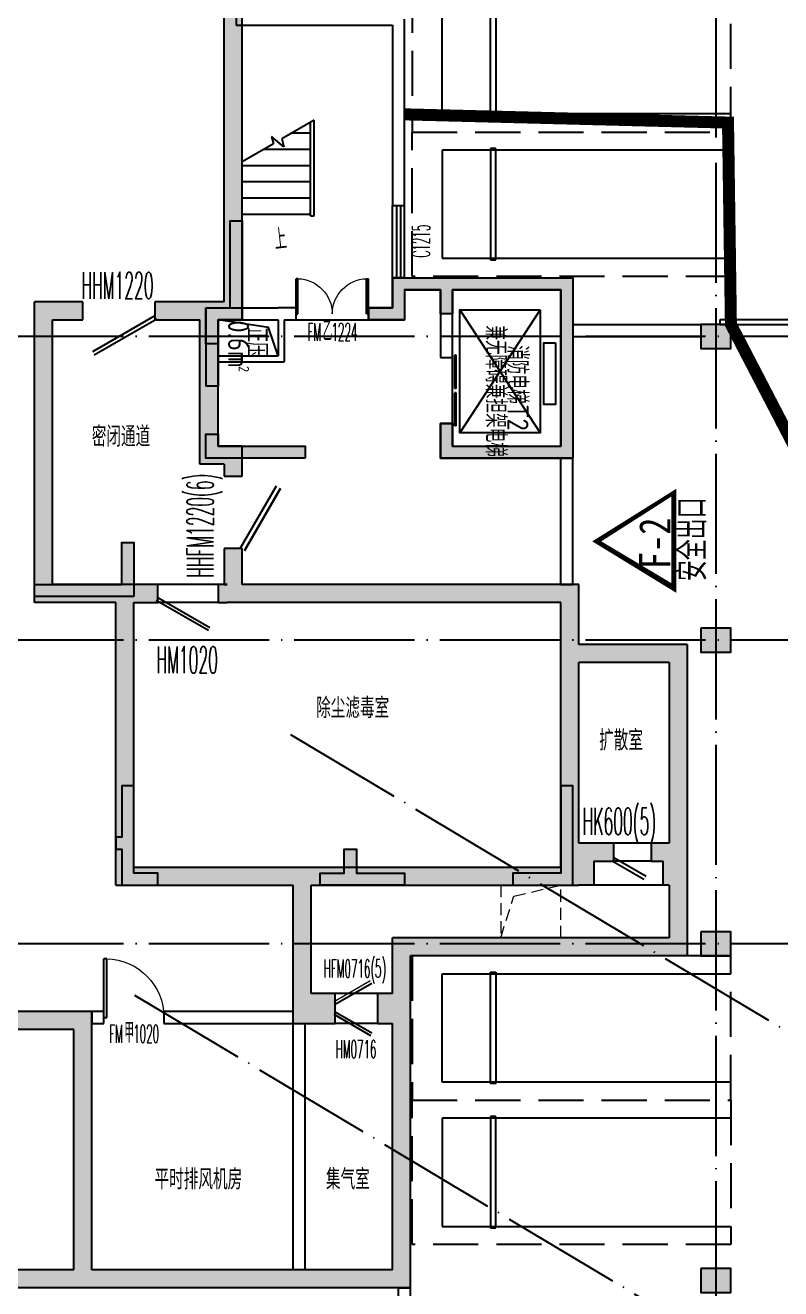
# Model space of a CAD drawing. Header units: millimetres. Extents: x 1337745 to 1642153, y -192803 to 266425.
# Drawn here: x 1383414 to 1395976, y 144361 to 165374 of the extents above; entities that cross this region are included whole.
import ezdxf

# ---------------------------------------------------------------- set-up
doc = ezdxf.new("R2010")
doc.units = ezdxf.units.MM
doc.header["$LTSCALE"] = 1000
doc.header["$MEASUREMENT"] = 0
for name, pattern in [('( Hidden )', [0.375, 0.25, -0.125]), ('__附着_A09-停车位、行车流线模块_TEN24RUY_设计区$0$DASH', [0.35, 0.25, -0.1]), ('DASH', [0.35, 0.25, -0.1]), ('DOTE', [2.4200000000000004, 2, -0.2, 0.02, -0.2])]:
    doc.linetypes.add(name, pattern=pattern)
for name, color, linetype in [('__附着_A09-停车位、行车流线模块_TEN24RUY_设计区$0$STD-PARK', 103, '__附着_A09-停车位、行车流线模块_TEN24RUY_设计区$0$DASH'), ('A-EVTR', 4, 'Continuous'), ('A-洞口', 105, 'Continuous'), ('COLUMN', 2, 'Continuous'), ('DIM_SYMB', 7, 'Continuous'), ('DOOR_FIRE', 4, 'Continuous'), ('DOOR_FIRE_TEXT', 7, 'Continuous'), ('DOTE', 16, 'DOTE'), ('PUB_HATCH', 8, 'Continuous'), ('PUB_TEXT', 7, 'Continuous'), ('STAIR', 61, 'Continuous'), ('WALL', 2, 'Continuous'), ('WINDOW', 4, 'Continuous'), ('WINDOW_TEXT', 7, 'Continuous'), ('剪力墙', 6, 'Continuous'), ('砖墙', 30, 'Continuous'), ('防火分区文字', 1, 'Continuous')]:
    doc.layers.add(name, color=color, linetype=linetype)
doc.layers.add('投影线-细虚线', color=15, linetype='Continuous', lineweight=0)
doc.styles.add('-黑体', font='SIMHEI.TTF', dxfattribs={"width": 0.8})
doc.styles.add('_TCH_DIM', font='SIMPLEX.shx', dxfattribs={"width": 0.85, "bigfont": 'GBCBIG.shx'})
doc.styles.add('_TCH_WINDOW', font='SIMPLEX.shx', dxfattribs={"width": 0.6, "height": 3.5, "bigfont": 'GBCBIG.shx'})
doc.styles.get("Standard").update_dxf_attribs({"font": 'GBENOR', "bigfont": 'GBCBIG'})
doc.styles.add('房间名称', font='SIMPLEX', dxfattribs={"bigfont": 'GBCBIG'})

# ---------------------------------------------------------------- blocks, each defined once
blk = doc.blocks.new('jgjlq030328')
at = {"layer": 'PUB_HATCH'}
for points in [[(-254334.9918202752, 24911.90654077983), (-254334.9918202752, 25311.90654077983), (-254834.9918202752, 25311.90654077983), (-254834.9918202752, 28311.90654077983), (-251834.9918202752, 28311.90654077983), (-251834.9918202752, 26111.90654077983), (-252409.9918202752, 26111.90654077983), (-252409.9918202752, 26311.90654077983), (-252034.9918202752, 26311.90654077983), (-252034.9918202752, 28111.90654077983), (-254634.9918202752, 28111.90654077983), (-254634.9918202752, 26311.90654077983), (-254234.9918202752, 26311.90654077983), (-254234.9918202752, 26111.90654077983), (-254634.9918202752, 26111.90654077983), (-254634.9918202752, 25511.90654077983), (-254134.9918202752, 25511.90654077983), (-254134.9918202752, 25311.90654077983), (-254134.9918202752, 24911.90654077983)], [(-244734.9918202752, 27311.90654077983), (-244734.9918202752, 28311.90654077983), (-246384.9918202752, 28311.90654077983), (-246384.9918202752, 28111.90654077983), (-244934.9918202752, 28111.90654077983), (-244934.9918202752, 27311.90654077983)], [(-244734.9918202752, 25511.90654077983), (-244734.9918202752, 24111.90654077983), (-244934.9918202752, 24111.90654077983), (-244934.9918202752, 24511.90654077983), (-245334.9918202752, 24511.90654077983), (-245334.9918202752, 24711.90654077983), (-244934.9918202752, 24711.90654077983), (-244934.9918202752, 25511.90654077983)], [(-251834.9918202752, 23861.90654077983), (-251834.9918202752, 22211.90654077983), (-252234.9918202752, 22211.90654077983), (-252234.9918202752, 22411.90654077983), (-252034.9918202752, 22411.90654077983), (-252034.9918202752, 23861.90654077983)], [(-254334.9918202752, 22211.90654077983), (-254334.9918202752, 22611.90654077983), (-255784.9918202752, 22611.90654077983), (-255784.9918202752, 22811.90654077983), (-254134.9918202752, 22811.90654077983), (-254134.9918202752, 22411.90654077983), (-253734.9918202752, 22411.90654077983), (-253734.9918202752, 22211.90654077983)], [(-244734.9918202752, 20811.90654077983), (-244734.9918202752, 21411.90654077983), (-244934.9918202752, 21411.90654077983), (-244934.9918202752, 21011.90654077983), (-246384.9918202752, 21011.90654077983), (-246384.9918202752, 20811.90654077983), (-245534.9918202752, 20811.90654077983), (-245534.9918202752, 20711.90654077983), (-245334.9918202752, 20711.90654077983), (-245334.9918202752, 20811.90654077983)], [(-249534.9918202752, 21011.90654077983), (-249534.9918202752, 20911.90654077983), (-249534.9918202752, 19361.90654077983), (-249734.9918202752, 19361.90654077983), (-249734.9918202752, 20811.90654077983), (-250434.9918202752, 20811.90654077983), (-250434.9918202752, 21011.90654077983), (-249734.9918202752, 21011.90654077983)]]:
    blk.add_hatch(color=256, dxfattribs=at).paths.add_polyline_path(points)
at = {"layer": '剪力墙'}
for points in [[(-254334.9918202752, 24911.90654077983), (-254334.9918202752, 25311.90654077983), (-254834.9918202752, 25311.90654077983), (-254834.9918202752, 28311.90654077983), (-251834.9918202752, 28311.90654077983), (-251834.9918202752, 26111.90654077983), (-252409.9918202752, 26111.90654077983), (-252409.9918202752, 26311.90654077983), (-252034.9918202752, 26311.90654077983), (-252034.9918202752, 28111.90654077983), (-254634.9918202752, 28111.90654077983), (-254634.9918202752, 26311.90654077983), (-254234.9918202752, 26311.90654077983), (-254234.9918202752, 26111.90654077983), (-254634.9918202752, 26111.90654077983), (-254634.9918202752, 25511.90654077983), (-254134.9918202752, 25511.90654077983), (-254134.9918202752, 25311.90654077983), (-254134.9918202752, 24911.90654077983)], [(-244734.9918202752, 27311.90654077983), (-244734.9918202752, 28311.90654077983), (-246384.9918202752, 28311.90654077983), (-246384.9918202752, 28111.90654077983), (-244934.9918202752, 28111.90654077983), (-244934.9918202752, 27311.90654077983)], [(-244734.9918202752, 25511.90654077983), (-244734.9918202752, 24111.90654077983), (-244934.9918202752, 24111.90654077983), (-244934.9918202752, 24511.90654077983), (-245334.9918202752, 24511.90654077983), (-245334.9918202752, 24711.90654077983), (-244934.9918202752, 24711.90654077983), (-244934.9918202752, 25511.90654077983)], [(-251834.9918202752, 23861.90654077983), (-251834.9918202752, 22211.90654077983), (-252234.9918202752, 22211.90654077983), (-252234.9918202752, 22411.90654077983), (-252034.9918202752, 22411.90654077983), (-252034.9918202752, 23861.90654077983)], [(-254334.9918202752, 22211.90654077983), (-254334.9918202752, 22611.90654077983), (-255784.9918202752, 22611.90654077983), (-255784.9918202752, 22811.90654077983), (-254134.9918202752, 22811.90654077983), (-254134.9918202752, 22411.90654077983), (-253734.9918202752, 22411.90654077983), (-253734.9918202752, 22211.90654077983)], [(-244734.9918202752, 20811.90654077983), (-244734.9918202752, 21411.90654077983), (-244934.9918202752, 21411.90654077983), (-244934.9918202752, 21011.90654077983), (-246384.9918202752, 21011.90654077983), (-246384.9918202752, 20811.90654077983), (-245534.9918202752, 20811.90654077983), (-245534.9918202752, 20711.90654077983), (-245334.9918202752, 20711.90654077983), (-245334.9918202752, 20811.90654077983)], [(-249534.9918202752, 21011.90654077983), (-249534.9918202752, 20911.90654077983), (-249534.9918202752, 19361.90654077983), (-249734.9918202752, 19361.90654077983), (-249734.9918202752, 20811.90654077983), (-250434.9918202752, 20811.90654077983), (-250434.9918202752, 21011.90654077983), (-249734.9918202752, 21011.90654077983)]]:
    blk.add_lwpolyline(points, close=True, dxfattribs=at)
blk.add_lwpolyline([(-249734.9918202752, 21011.90654077983), (-249734.9918202752, 21011.90654077983)], dxfattribs=at)
blk = doc.blocks.new('__附着_A09-停车位、行车流线模块_TEN24RUY_设计区$0$停车位1')
at = {"layer": '__附着_A09-停车位、行车流线模块_TEN24RUY_设计区$0$STD-PARK', "linetype": '__附着_A09-停车位、行车流线模块_TEN24RUY_设计区$0$DASH', "ltscale": 3}
for p, q in [((-168810.1100814055, -21850.00776348927), (-171210.110081398, -21850.00776348857)), ((-171210.110081398, -21850.00776348857), (-171210.1100812564, -27150.00776348833)), ((-168810.1100812564, -27150.00776348857), (-168810.1100814055, -21850.00776348927)), ((-171210.1100812564, -27150.00776348833), (-168810.1100812564, -27150.00776348857))]:
    blk.add_line(p, q, dxfattribs=at)
at = {"layer": 'Defpoints', "color": 9, "linetype": 'ByBlock', "ltscale": 1200}
for p, q in [((-170910.1100819667, -26650.00776345271), (-170910.1100814055, -21850.00776345504)), ((-169110.1100814055, -21850.007763637), (-169110.1100819666, -26650.00776375062)), ((-170935.4455763783, -25850.00776346016), (-170935.445576365, -25758.00776346109)), ((-170935.445576365, -25758.00776346109), (-169085.1100812956, -25758.00776353374)), ((-169085.1100812956, -25758.00776353374), (-169085.1100813014, -25850.00776353327)), ((-169085.1100813014, -25850.00776353327), (-170935.4455763783, -25850.00776346016)), ((-169110.1100819666, -26650.00776375062), (-170910.1100819667, -26650.00776345271))]:
    blk.add_line(p, q, dxfattribs=at)
blk = doc.blocks.new('$TCHSYS$WIN2D')
for p, q in [((-0.5, 0.5), (0.5, 0.5)), ((-0.5, 0.5), (-0.4999999999999999, -0.5)), ((0.5, 0.5), (0.4999999999999998, -0.5)), ((0.5, 0.1666666666666666), (-0.5, 0.1666666666666666)), ((0.5, -0.1666666666666667), (-0.5, -0.1666666666666667)), ((-0.4999999999999999, -0.5), (0.5, -0.5))]:
    blk.add_line(p, q)
blk = doc.blocks.new('$DORLIB2D$00000127')
at = {"color": 0}
for points in [[(-0.5333333333328483, 0.7948983154366971), (-0.5333333333328483, 0.690405644187237)], [(-0.03333333333284827, 0.7948983154366971), (-0.5333333333328483, 0.7948983154366971)], [(-0.03333333333284827, 0.7948983154366971), (-0.03333333333284827, 0.690405644187237)], [(0.5333333333328483, 0.7948983154366971), (0.03333333333284827, 0.7948983154366971)], [(0.03333333333284827, 0.7948983154366971), (0.03333333333284827, 0.690405644187237)], [(0.5333333333328483, 0.7948983154366971), (0.5333333333328483, 0.690405644187237)], [(-0.03333333333284827, 0.690405644187237), (-0.5333333333328483, 0.690405644187237)], [(0.5333333333328483, 0.690405644187237), (0.03333333333284827, 0.690405644187237)], [(0.5, 0.4999999999999858), (-0.5, 0.4999999999999858)]]:
    blk.add_lwpolyline(points, dxfattribs=at)
blk = doc.blocks.new('$DorLib2D$00000002')
for p, q in [((-0.5, -5.684341886080802e-17), (-0.5000000000000007, 0.4875)), ((-0.4750000000000007, 0.4875), (-0.5000000000000007, 0.4875)), ((-0.475, -2.842170943040401e-17), (-0.4750000000000007, 0.4875)), ((0.475, -2.842170943040401e-17), (0.4750000000000007, 0.4875)), ((0.4750000000000007, 0.4875), (0.5000000000000007, 0.4875)), ((0.5, -5.684341886080802e-17), (0.5000000000000007, 0.4875)), ((-0.5, -5.684341886080802e-17), (-0.475, -2.842170943040401e-17)), ((0.5, -5.684341886080802e-17), (0.475, -2.842170943040401e-17))]:
    blk.add_line(p, q)
at = {"lineweight": 13}
for centre, start, end in [((-0.4875, -4.263256414560601e-17), 0, 88.53071641864632), ((0.4875, -4.263256414560601e-17), 91.4692835813537, 180)]:
    blk.add_arc(centre, 0.4875, start, end, dxfattribs=at)
blk = doc.blocks.new('$DorLib2D$00000191')
at = {"color": 0}
blk.add_line((-0.5000000000157989, 0.1499999999964565), (0.3660254037903883, 0.6500000000090793), dxfattribs=at)
at = {"color": 0, "const_width": 0.05}
blk.add_lwpolyline([(-0.5500000000157925, 0.2366025403748857), (0.3160254037905226, 0.7366025403875369)], dxfattribs=at)
blk = doc.blocks.new('$DorLib2D$00000193')
at = {"color": 0}
blk.add_line((-0.4999999999943885, 0.09999999999833165), (0.3660254037900739, 0.5999999999983903), dxfattribs=at)
at = {"color": 0, "const_width": 0.03333333333333333}
blk.add_lwpolyline([(-0.53333333332764, 0.1577350269172744), (0.3326920704568348, 0.6577350269173916)], dxfattribs=at)
blk = doc.blocks.new('$DorLib2D$00000181')
at = {"color": 0}
for p, q in [((-0.5333333333375236, 0.1410683602528024), (0.3326920704467717, 0.6410683602526994)), ((-0.5000000000041709, 0.08333333333380466), (0.3660254037800215, 0.583333333333762))]:
    blk.add_line(p, q, dxfattribs=at)
blk = doc.blocks.new('$DorLib2D$00000182')
at = {"color": 0}
for p, q in [((-0.5266666666713373, 0.1128546881980927), (0.3393587371131073, 0.6128546881980945)), ((-0.5000000000047109, 0.06666666666294674), (0.3660254037797355, 0.5666666666629521))]:
    blk.add_line(p, q, dxfattribs=at)
blk = doc.blocks.new('$DorLib2D$00000001')
for p, q in [((0.45, 0.9750000000000001), (0.5000000000000002, 0.9750000000000001)), ((0.45, 0), (0.45, 0.9750000000000001)), ((0.5, 0), (0.5, 0.9750000000000001)), ((0.5, 0), (0.45, 0))]:
    blk.add_line(p, q)
at = {"lineweight": 13}
blk.add_arc((0.475, 0), 0.975, 91.4692835813538, 180, dxfattribs=at)
blk = doc.blocks.new('_FZH')
blk.add_lwpolyline([(-0.5, -0.5), (0.5, -0.5), (0.5, 0.5), (-0.5, 0.5)], close=True)
at = {"layer": 'PUB_HATCH'}
blk.add_solid([(-0.5, -0.5), (0.5, -0.5), (-0.5, 0.5), (0.5, 0.5)], dxfattribs=at)
blk = doc.blocks.new('$DorLib2D$00000126')
at = {"color": 0, "linetype": 'Continuous'}
for p, q in [((-0.5319999999956053, 0.5), (-0.5319999999956053, 0.900000000000091)), ((0.5320000000047003, 0.900000000000091), (0.5320000000047003, 0.5000000000002274))]:
    blk.add_line(p, q, dxfattribs=at)
at = {"color": 0, "linetype": 'DASH'}
for p, q in [((-0.5319999999956053, 0.900000000000091), (0.5320000000047003, 0.900000000000091)), ((-0.5319999999956053, 0.5), (0.5320000000047003, 0.5000000000002274))]:
    blk.add_line(p, q, dxfattribs=at)

msp = doc.modelspace()

# ---------------------------------------------------------------- hatches: boundary and pattern name
at = {"layer": 'PUB_HATCH'}
for points in [[(1386719.178155531, 160774.0955854439), (1387019.17815551, 160474.0955855412), (1387019.178155821, 170474.0955849971), (1386719.178155823, 170174.0955850133)], [(1383569.178154932, 155774.0955882687), (1383869.178154956, 156074.0955881641), (1383869.17815511, 160474.0955855623), (1383569.178155107, 160774.0955855894)], [(1383869.17815511, 160474.0955855623), (1384369.178155153, 160474.0955855217), (1384369.178155164, 160774.0955855806), (1383569.178155107, 160774.0955855894)], [(1386469.178127713, 160774.0955854513), (1385569.178155163, 160774.0955855233), (1385569.178155152, 160474.0955854791), (1386319.178127698, 160474.0955854753), (1386469.178127698, 160534.0955855025)], [(1387019.17815551, 160474.0955855412), (1386719.178155531, 160774.0955854439), (1386469.178127713, 160774.0955854513), (1386469.178127698, 160534.0955855025), (1386619.178127692, 160474.0955855555)], [(1386319.178127615, 158074.0955854491), (1386619.178127619, 158374.0955854365), (1386619.178127692, 160474.0955855555), (1386469.178127698, 160534.0955855025), (1386319.178127698, 160474.0955854753)], [(1386719.178127621, 158074.0955854349), (1387019.178127667, 158374.0955854224), (1386619.178127619, 158374.0955854365), (1386319.178127615, 158074.0955854491)], [(1386719.178127621, 158074.0955854349), (1386719.178127608, 157874.0955880725), (1387019.178127619, 157874.0955880643), (1387019.178127667, 158374.0955854224)], [(1387019.178127603, 156074.0955880684), (1387019.178127585, 156674.0955880644), (1386719.178127575, 156674.0955880728), (1386719.178127566, 156074.0955891213), (1386869.178127578, 156014.0955884925)], [(1385069.178154978, 155874.0955881852), (1385069.178154976, 156074.0955881468), (1383869.178154956, 156074.0955881641), (1383569.178154932, 155774.0955882687), (1384919.178154987, 155774.0955882207)], [(1385219.17815497, 155774.0955881882), (1385619.178154987, 155774.0955881538), (1385619.178154996, 156074.095588128), (1385069.178154976, 156074.0955881468), (1385069.178154978, 155874.0955881852)], [(1386769.178127566, 156074.0955880865), (1386619.178154895, 156074.0955880925), (1386619.178154884, 155774.0955880881), (1386769.178127555, 155774.0955880864)], [(1386869.178127578, 156014.0955884925), (1386719.178127566, 156074.0955891213), (1386769.178127566, 156074.0955880865), (1386769.178127555, 155774.0955880864), (1386869.178127554, 155774.095588083)], [(1392319.178155266, 155774.0955879015), (1392619.17815521, 156074.0955878696), (1387019.178127603, 156074.0955880684), (1386869.178127578, 156014.0955884925), (1386869.178127554, 155774.095588083)], [(1392519.178155217, 154924.5647360866), (1392619.178155211, 155074.5647304403), (1392619.17815521, 156074.0955878696), (1392319.178155266, 155774.0955879015), (1392319.178155222, 154924.5647474468)], [(1384919.178154823, 151074.0955874757), (1385219.178154817, 151374.0955874983), (1385219.17815497, 155774.0955881882), (1385069.178154978, 155874.0955881852), (1384919.178154987, 155774.0955882207)], [(1394419.178155033, 155074.5645256173), (1394119.178155105, 154774.5645596866), (1394119.178155198, 151774.0954288287), (1394219.17815519, 151490.7620954987), (1394419.178155168, 151624.0954289823)], [(1392519.178155178, 151490.7622417657), (1392619.178155219, 151774.0955726705), (1392619.178155218, 154774.5647303725), (1392519.178155217, 154924.5647360866), (1392319.178155222, 154924.5647474468), (1392319.178155223, 151624.0955802235)], [(1392319.178155118, 151374.0955879156), (1392619.178155094, 151074.0955879372), (1392519.178155178, 151490.7622417657), (1392319.178155223, 151624.0955802235)], [(1394219.17815519, 151490.7620954987), (1394119.178155204, 151074.0954286848), (1394119.17815523, 150198.5645596568), (1394419.178155209, 149898.5645596787), (1394419.178155168, 151624.0954289822)], [(1385219.178154817, 151374.0955874983), (1384919.178154823, 151074.0955874757), (1387869.178050613, 151074.0955876516), (1388019.178050587, 151174.0955876602), (1388019.178050584, 151374.0955876571)], [(1388019.178050587, 151174.0955876602), (1388169.178050565, 151074.0955876717), (1392619.178155094, 151074.0955879372), (1392319.178155118, 151374.0955879156), (1388019.178050584, 151374.0955876571)], [(1387869.178050592, 148774.0955865178), (1388169.178050549, 149274.0955865176), (1388169.178050565, 151074.0955876717), (1388019.178050587, 151174.0955876602), (1387869.178050613, 151074.0955876516)], [(1394419.178155209, 149898.5645596787), (1394119.17815523, 150198.5645596568), (1389519.178050546, 150198.56455982), (1389819.178050549, 149898.5645598418)], [(1389579.178050538, 149044.0955864764), (1389819.178050546, 149124.095586467), (1389819.178050549, 149898.5645598418), (1389519.178050546, 150198.56455982), (1389519.178050537, 149274.0955864824)], [(1387869.178050592, 148774.0955865178), (1388569.178050575, 148774.0955865111), (1388569.178050588, 149274.0955865576), (1388169.178050549, 149274.0955865176)], [(1389519.178050537, 149274.0955864824), (1389269.178050527, 149274.0955865394), (1389269.178050513, 148774.0955864927), (1389519.178050535, 148774.0955864749), (1389579.178050537, 149044.0955864763)], [(1389519.178050498, 144674.0955862085), (1389819.178050504, 144374.0955861754), (1389819.178050546, 149124.095586467), (1389579.178050537, 149044.0955864763), (1389519.178050535, 148774.0955864749)], [(1384219.178154174, 148674.0955864044), (1384519.178154177, 148974.0955863954), (1375019.178010518, 148974.095586636), (1375152.51134817, 148774.0955866426), (1375569.178017027, 148674.095586624)], [(1384369.178154069, 144574.0955863273), (1384519.178154064, 144674.095586322), (1384519.178154177, 148974.0955863954), (1384219.178154174, 148674.0955864044), (1384219.178154069, 144674.0955863355)], [(1384369.178154069, 144574.0955863273), (1384219.178154069, 144674.0955863355), (1375419.178154212, 144674.0955865589), (1375119.178154221, 144374.0955865479), (1384369.178154074, 144374.0955863246)], [(1387969.178050645, 144374.0955862332), (1387969.178050652, 144674.0955862332), (1384519.178154064, 144674.095586322), (1384369.178154069, 144574.0955863273), (1384369.178154074, 144374.0955863246)], [(1389819.178050504, 144374.0955861754), (1389519.178050498, 144674.0955862085), (1387969.178050652, 144674.0955862332), (1387969.178050645, 144374.0955862332)]]:
    msp.add_hatch(color=256, dxfattribs=at).paths.add_polyline_path(points)
at = {"layer": 'PUB_HATCH', "linetype": 'ByBlock'}
for points in [[(1394119.178155105, 154774.5645596866), (1394419.178155033, 155074.5645256173), (1392619.178155211, 155074.5647304403), (1392519.178155217, 154924.5647360866), (1392619.178155218, 154774.5647303725)], [(1392869.17812716, 151074.0955598387), (1392869.178162834, 151774.0955598387), (1392619.178155219, 151774.0955726705), (1392519.178155178, 151490.7622417657), (1392619.178155093, 151074.0955724031)], [(1392869.178138121, 151474.0955598388), (1393199.178138054, 151474.0955222853), (1393199.17817219, 151774.0955222775), (1392869.178172258, 151774.0955598387)], [(1394019.178172288, 151774.0954289798), (1393819.17817219, 151774.0954517276), (1393819.178138054, 151474.0954517354), (1394019.178138151, 151474.0954289798)], [(1394219.17815519, 151490.7620954986), (1394119.178155198, 151774.0954288287), (1394019.178155221, 151774.0954289798), (1394019.178155215, 151074.0954289798), (1394119.178155204, 151074.0954286848)]]:
    msp.add_hatch(color=256, dxfattribs=at).paths.add_polyline_path(points)

# ---------------------------------------------------------------- linework, layer by layer
at = {"layer": '__附着_A09-停车位、行车流线模块_TEN24RUY_设计区$0$STD-PARK', "const_width": 200, "elevation": -4.79618385741636e-07}
msp.add_lwpolyline([(1429856.31165628, 144343.2339814234), (1400624.481010801, 149855.7413063144), (1395147.478085004, 160398.5645596617), (1395099.322487016, 163755.466088844), (1389719.178078201, 163892.4242375356)], dxfattribs=at)
at = {"layer": 'A-EVTR', "elevation": 0.006062106350755031}
for points in [[(1391973.823802916, 160638.7562213575), (1391973.823802862, 158597.2846827602), (1390639.230661405, 158597.2846827952), (1390639.230661458, 160638.7562213924)], [(1392231.533361118, 160089.9382095903), (1392231.533361092, 159065.8296135369), (1392035.411775487, 159065.8296135418), (1392035.411775515, 160089.9382095957)]]:
    msp.add_lwpolyline(points, close=True, dxfattribs=at)
for points in [[(1390639.230661458, 160638.7562213924), (1391973.823802862, 158597.2846827602)], [(1391973.823802916, 160638.7562213575), (1390639.230661405, 158597.2846827952)]]:
    msp.add_lwpolyline(points, dxfattribs=at)
at = {"layer": 'A-洞口', "elevation": 0.006062106350755031}
msp.add_lwpolyline([(1387619.178155263, 159874.0955849951), (1387460.343020108, 160349.703774179), (1386619.178155278, 160473.9588682307)], dxfattribs=at)
at = {"layer": 'DIM_SYMB', "elevation": 0.00606210635075503}
msp.add_lwpolyline([(1387619.178155901, 162099.0955854158, 0, 0, 0), (1387619.178155925, 163014.0955854158, 80.00000000000001, 0, 0), (1387619.178155933, 163314.095585416, 0, 0, 0)], format="xyseb", dxfattribs=at)
at = {"layer": 'DOOR_FIRE'}
msp.add_line((1387919.178155469, 160474.0955849871, 0.00606210635075503), (1389119.178155468, 160474.0955849557, 0.00606210635075503), dxfattribs=at)
at = {"layer": 'DOTE'}
for p, q in [((1394897.478085001, 199388.633297325, 9.253652610991433e-09), (1394897.478085002, 86979.37410554476, 9.253652610991433e-09)), ((1481847.478085001, 160198.5645596617), (1369802.561358489, 160198.5645596615)), ((1481847.478085, 155148.5645596617), (1369802.561358489, 155148.5645596614)), ((1387824.160944937, 153579.9673486266, 4.740526562506619e-08), (1456120.915476346, 112734.3929809429, 4.740526562506619e-08)), ((1481847.478085, 150098.5645596617), (1369802.561358489, 150098.5645596615)), ((1385232.141603626, 149245.9235400952, 4.740526562506619e-08), (1453528.896135036, 108400.3491724114, 4.740526562506619e-08))]:
    msp.add_line(p, q, dxfattribs=at)
at = {"layer": 'STAIR'}
for p, q in [((1388219.178155945, 163795.5057469138, 4.740526562506619e-08), (1387679.697000993, 163484.0361568505, 4.740526562506619e-08)), ((1388159.178155903, 162204.0955854015, 4.740526562506619e-08), (1388159.178155929, 163760.8647307548, 4.740526562506619e-08)), ((1388219.178155905, 162234.0955854001, 4.740526562506619e-08), (1388219.178155917, 163795.505747006, 4.740526562506619e-08)), ((1388219.178155904, 162204.0955854002, 4.740526562506619e-08), (1388219.178155981, 163795.5057469342, 4.740526562506619e-08)), ((1387714.637571394, 163353.6361699532, 4.740526562506619e-08), (1387508.592629959, 163526.5284043261, 4.740526562506619e-08)), ((1387508.592629959, 163526.5284043261, 4.740526562506619e-08), (1387541.376629258, 163404.1768529997, 4.740526562506619e-08)), ((1387679.697000993, 163484.0361568505, 4.740526562506619e-08), (1387714.637571394, 163353.6361699532, 4.740526562506619e-08)), ((1387853.005014693, 163584.0955853306, 4.740526562506619e-08), (1388159.17815596, 163584.0955853707, 4.740526562506619e-08)), ((1387541.376629258, 163404.1768529997, 4.740526562506619e-08), (1387019.178155927, 163102.6854239178, 4.740526562506619e-08)), ((1387385.351297247, 163314.0955854515, 4.740526562506619e-08), (1388159.178155956, 163314.0955853708, 4.740526562506619e-08)), ((1387019.178155904, 162234.0955854316, 4.740526562506619e-08), (1387019.178155964, 163102.6854238081, 4.740526562506619e-08)), ((1387019.178155925, 163044.0955854316, 4.740526562506619e-08), (1388159.178155952, 163044.0955853709, 4.740526562506619e-08)), ((1387019.178155919, 162774.0955854316, 4.740526562506619e-08), (1388159.178155948, 162774.0955853707, 4.740526562506619e-08)), ((1387019.178155911, 162504.0955854314, 4.740526562506619e-08), (1388159.178155943, 162504.0955853707, 4.740526562506619e-08)), ((1387019.178155904, 162234.0955854316, 4.740526562506619e-08), (1388159.178155938, 162234.0955853708, 4.740526562506619e-08)), ((1388159.178155903, 162204.0955854015, 4.740526562506619e-08), (1388219.178155904, 162204.0955854002, 4.740526562506619e-08))]:
    msp.add_line(p, q, dxfattribs=at)
at = {"layer": 'WALL'}
for p, q in [((1387019.17815551, 160474.0955855412, 4.740526562506619e-08), (1387019.178155821, 170474.0955849971, 4.740526562506619e-08)), ((1386719.178155531, 160774.0955854439, 4.740526562506619e-08), (1386719.178155823, 170174.0955850133, 4.740526562506619e-08)), ((1386919.178155411, 165574.0955850133, 4.740526562506619e-08), (1386919.178155406, 165374.0955850132, 4.740526562506619e-08)), ((1386919.178155406, 165374.0955850132, 4.740526562506619e-08), (1389519.178155401, 165374.0955849663, 4.740526562506619e-08)), ((1389519.178155401, 165374.0955849663, 4.740526562506619e-08), (1389519.178155333, 162374.0955849635, 4.740526562506619e-08)), ((1389719.178155345, 162374.0955849582, 4.740526562506619e-08), (1389719.178155409, 165474.0955849401, 4.740526562506619e-08)), ((1389519.178155333, 162374.0955849635, 4.740526562506619e-08), (1389719.178155345, 162374.0955849582, 4.740526562506619e-08)), ((1389719.178155291, 161174.095584876, 4.740526562506619e-08), (1389519.178155303, 161174.0955849633, 4.740526562506619e-08)), ((1389519.178155303, 161174.0955849633, 4.740526562506619e-08), (1389519.178155294, 161074.0955849454, 4.740526562506619e-08)), ((1389719.178155291, 161174.095584876, 4.740526562506619e-08), (1390419.178155297, 161174.0955849218, 4.740526562506619e-08)), ((1390419.178155297, 161174.0955849218, 4.740526562506619e-08), (1392519.178155373, 161174.0955848547, 4.740526562506619e-08)), ((1392519.178155373, 161174.0955848547, 4.740526562506619e-08), (1392519.178155353, 160398.5645595557, 4.740526562506619e-08)), ((1389519.178155294, 161074.0955849455, 4.740526562506619e-08), (1389519.178155372, 160674.0955849469, 4.740526562506619e-08)), ((1389719.178155136, 160974.095584876, 4.740526562506619e-08), (1389719.178155123, 160474.0955849417, 4.740526562506619e-08)), ((1389719.178155136, 160974.095584876, 4.740526562506619e-08), (1390319.178155288, 160974.0955848603, 4.740526562506619e-08)), ((1390319.178155288, 160974.0955848603, 4.740526562506619e-08), (1390319.178155264, 159849.0955849425, 4.740526562506619e-08)), ((1390519.178155288, 160974.0955849069, 4.740526562506619e-08), (1392319.178155357, 160974.0955848599, 4.740526562506619e-08)), ((1390519.178155225, 159849.0955849373, 4.740526562506619e-08), (1390519.178155288, 160974.0955849069, 4.740526562506619e-08)), ((1392319.178155357, 160974.0955848599, 4.740526562506619e-08), (1392319.178155273, 160298.5645595215, 4.740526562506619e-08)), ((1383569.178154932, 155774.0955882687, 4.740526562506619e-08), (1383569.178155107, 160774.0955855894, 4.740526562506619e-08)), ((1384369.178155164, 160774.0955855806, 4.740526562506619e-08), (1383569.178155107, 160774.0955855894, 4.740526562506619e-08)), ((1384369.178155153, 160474.0955855217, 4.740526562506619e-08), (1384369.178155164, 160774.0955855806, 4.740526562506619e-08)), ((1386469.178127713, 160774.0955854513, 4.740526562506619e-08), (1385569.178155163, 160774.0955855233, 4.740526562506619e-08)), ((1385569.178155163, 160774.0955855233, 4.740526562506619e-08), (1385569.178155152, 160474.0955854791, 4.740526562506619e-08)), ((1386719.178155531, 160774.0955854439, 4.740526562506619e-08), (1386469.178127713, 160774.0955854513, 4.740526562506619e-08)), ((1386419.178155259, 160674.0955850517, 4.740526562506619e-08), (1387619.178155284, 160674.095584995, 4.740526562506619e-08)), ((1386419.178155259, 160674.0955850517, 4.740526562506619e-08), (1386419.178155249, 159374.095585026, 4.740526562506619e-08)), ((1387919.178155509, 160674.0955850261, 4.740526562506619e-08), (1387619.178155284, 160674.095584995, 4.740526562506619e-08)), ((1387919.178155503, 160474.0955849656, 4.740526562506619e-08), (1387919.178155509, 160674.0955850261, 4.740526562506619e-08)), ((1389519.178155372, 160674.0955849469, 4.740526562506619e-08), (1389119.178155509, 160674.0955849958, 4.740526562506619e-08)), ((1389119.178155509, 160674.0955849958, 4.740526562506619e-08), (1389119.178155503, 160474.0955849342, 4.740526562506619e-08)), ((1383869.178154956, 156074.0955881641, 4.740526562506619e-08), (1383869.17815511, 160474.0955855623, 4.740526562506619e-08)), ((1383869.17815511, 160474.0955855623, 4.740526562506619e-08), (1384369.178155153, 160474.0955855217, 4.740526562506619e-08)), ((1385569.178155152, 160474.0955854791, 4.740526562506619e-08), (1386319.178127698, 160474.0955854753, 4.740526562506619e-08)), ((1386319.178127615, 158074.0955854491, 4.740526562506619e-08), (1386319.178127698, 160474.0955854753, 4.740526562506619e-08)), ((1387019.17815551, 160474.0955855412, 4.740526562506619e-08), (1386619.178127692, 160474.0955855555, 4.740526562506619e-08)), ((1386619.178127619, 158374.0955854365, 4.740526562506619e-08), (1386619.178127692, 160474.0955855555, 4.740526562506619e-08)), ((1386619.178155253, 160474.0955850466, 4.740526562506619e-08), (1387619.178155318, 160474.0955850203, 4.740526562506619e-08)), ((1386619.178155253, 160474.0955850466, 4.740526562506619e-08), (1386619.178155249, 159374.0955850209, 4.740526562506619e-08)), ((1387619.178155318, 160474.0955850203, 4.740526562506619e-08), (1387619.178155303, 159874.0955851091, 4.740526562506619e-08)), ((1387719.178155184, 160474.0955849939, 4.740526562506619e-08), (1387719.178155167, 159774.0955849843, 4.740526562506619e-08)), ((1387719.178155184, 160474.0955849939, 4.740526562506619e-08), (1387919.178155503, 160474.0955849656, 4.740526562506619e-08)), ((1389119.178155503, 160474.0955849342, 4.740526562506619e-08), (1389719.178155123, 160474.0955849417, 4.740526562506619e-08)), ((1392319.178155273, 160298.5645595215, 4.740526562506619e-08), (1392319.178155218, 158374.0955848216, 4.740526562506619e-08)), ((1392519.178155261, 160198.5645594994, 4.740526562506619e-08), (1392519.178155209, 158174.0955848774, 4.740526562506619e-08)), ((1386619.178155263, 159874.0955850211, 4.740526562506619e-08), (1387619.178155303, 159874.0955851091, 4.740526562506619e-08)), ((1386619.178155263, 159874.0955850211, 4.740526562506619e-08), (1386619.178155261, 159774.0955850211, 4.740526562506619e-08)), ((1386619.178155261, 159774.0955850211, 4.740526562506619e-08), (1387719.178155167, 159774.0955849843, 4.740526562506619e-08)), ((1390319.178155264, 159849.0955849425, 4.740526562506619e-08), (1390519.178155225, 159849.0955849373, 4.740526562506619e-08)), ((1386619.178155249, 159374.0955850209, 4.740526562506619e-08), (1386419.178155249, 159374.095585026, 4.740526562506619e-08)), ((1390519.178155197, 158749.0955849373, 4.740526562506619e-08), (1390319.178155236, 158749.0955849425, 4.740526562506619e-08)), ((1390319.178155236, 158749.0955849425, 4.740526562506619e-08), (1390319.178155215, 158174.0955849352, 4.740526562506619e-08)), ((1390519.17815522, 158374.0955848689, 4.740526562506619e-08), (1390519.178155197, 158749.0955849373, 4.740526562506619e-08)), ((1387019.178127667, 158374.0955854224, 4.740526562506619e-08), (1386619.178127619, 158374.0955854365, 4.740526562506619e-08)), ((1387019.178127619, 157874.0955880643, 4.740526562506619e-08), (1387019.178127667, 158374.0955854224, 4.740526562506619e-08)), ((1390519.17815522, 158374.0955848689, 4.740526562506619e-08), (1392319.178155218, 158374.0955848216, 4.740526562506619e-08)), ((1386719.178127621, 158074.0955854349, 4.740526562506619e-08), (1386319.178127615, 158074.0955854491, 4.740526562506619e-08)), ((1386719.178127621, 158074.0955854349, 4.740526562506619e-08), (1386719.178127608, 157874.0955880725, 4.740526562506619e-08)), ((1390319.178155215, 158174.0955849352, 4.740526562506619e-08), (1392519.178155209, 158174.0955848774, 4.740526562506619e-08)), ((1386719.178127608, 157874.0955880725, 4.740526562506619e-08), (1387019.178127619, 157874.0955880643, 4.740526562506619e-08)), ((1387019.178127585, 156674.0955880644, 4.740526562506619e-08), (1386719.178127575, 156674.0955880728, 4.740526562506619e-08)), ((1386719.178127575, 156674.0955880728, 4.740526562506619e-08), (1386719.178127566, 156074.0955891213, 4.740526562506619e-08)), ((1387019.178127603, 156074.0955880684, 4.740526562506619e-08), (1387019.178127585, 156674.0955880644, 4.740526562506619e-08)), ((1385069.178154976, 156074.0955881468, 4.740526562506619e-08), (1383869.178154956, 156074.0955881641, 4.740526562506619e-08)), ((1385619.178154996, 156074.095588128, 4.740526562506619e-08), (1385069.178154976, 156074.0955881468, 4.740526562506619e-08)), ((1385619.178154987, 155774.0955881538, 4.740526562506619e-08), (1385619.178154996, 156074.095588128, 4.740526562506619e-08)), ((1386769.178127566, 156074.0955880865, 4.740526562506619e-08), (1386619.178154895, 156074.0955880925, 4.740526562506619e-08)), ((1386619.178154895, 156074.0955880925, 4.740526562506619e-08), (1386619.178154884, 155774.0955880881, 4.740526562506619e-08)), ((1386719.178127566, 156074.0955891213, 4.740526562506619e-08), (1386769.178127566, 156074.0955880865, 4.740526562506619e-08)), ((1392619.17815521, 156074.0955878696, 4.740526562506619e-08), (1387019.178127603, 156074.0955880684, 4.740526562506619e-08)), ((1392619.178155211, 155074.5647304403, 4.740526562506619e-08), (1392619.17815521, 156074.0955878696, 4.740526562506619e-08)), ((1384919.178154987, 155774.0955882207, 4.740526562506619e-08), (1383569.178154932, 155774.0955882687, 4.740526562506619e-08)), ((1384919.178154823, 151074.0955874757, 4.740526562506619e-08), (1384919.178154987, 155774.0955882207, 4.740526562506619e-08)), ((1385219.178154817, 151374.0955874983, 4.740526562506619e-08), (1385219.17815497, 155774.0955881882, 4.740526562506619e-08)), ((1385219.17815497, 155774.0955881882, 4.740526562506619e-08), (1385619.178154987, 155774.0955881538, 4.740526562506619e-08)), ((1386619.178154884, 155774.0955880881, 4.740526562506619e-08), (1386769.178127555, 155774.0955880864, 4.740526562506619e-08)), ((1386869.178127554, 155774.095588083, 4.740526562506619e-08), (1386769.178127555, 155774.0955880864, 4.740526562506619e-08)), ((1392319.178155266, 155774.0955879015, 4.740526562506619e-08), (1386869.178127554, 155774.095588083, 4.740526562506619e-08)), ((1392319.178155222, 154924.5647474468, 4.740526562506619e-08), (1392319.178155266, 155774.0955879015, 4.740526562506619e-08)), ((1394419.178155033, 155074.5645256173, 4.740526562506619e-08), (1394419.178155168, 151624.0954289823, 4.740526562506619e-08)), ((1392319.178155223, 151624.0955802235, 4.740526562506619e-08), (1392319.178155222, 154924.5647474468, 4.740526562506619e-08)), ((1392619.178155219, 151774.0955726705, 4.740526562506619e-08), (1392619.178155218, 154774.5647303725, 4.740526562506619e-08)), ((1394119.178155105, 154774.5645596866, 4.740526562506619e-08), (1394119.178155198, 151774.0954288287, 4.740526562506619e-08)), ((1392319.178155118, 151374.0955879156, 4.740526562506619e-08), (1392319.178155223, 151624.0955802235, 4.740526562506619e-08)), ((1394419.178155168, 151624.0954289822, 4.740526562506619e-08), (1394419.178155209, 149898.5645596787, 4.740526562506619e-08)), ((1385219.178154817, 151374.0955874983, 4.740526562506619e-08), (1388019.178050584, 151374.0955876571, 4.740526562506619e-08)), ((1388019.178050584, 151374.0955876571, 4.740526562506619e-08), (1392319.178155118, 151374.0955879156, 4.740526562506619e-08)), ((1384919.178154823, 151074.0955874757, 4.740526562506619e-08), (1387869.178050613, 151074.0955876516, 4.740526562506619e-08)), ((1387869.178050592, 148774.0955865178, 4.740526562506619e-08), (1387869.178050613, 151074.0955876516, 4.740526562506619e-08)), ((1388169.178050549, 149274.0955865176, 4.740526562506619e-08), (1388169.178050565, 151074.0955876717, 4.740526562506619e-08)), ((1388169.178050565, 151074.0955876717, 4.740526562506619e-08), (1392619.178155094, 151074.0955879372, 4.740526562506619e-08)), ((1392619.178155094, 151074.0955879372, 4.740526562506619e-08), (1392619.178155093, 151074.0955724031, 4.740526562506619e-08)), ((1394119.178155204, 151074.0954286848, 4.740526562506619e-08), (1394119.17815523, 150198.5645596568, 4.740526562506619e-08)), ((1394119.17815523, 150198.5645596568, 4.740526562506619e-08), (1389519.178050546, 150198.56455982, 4.740526562506619e-08)), ((1389519.178050537, 149274.0955864824, 4.740526562506619e-08), (1389519.178050546, 150198.56455982, 4.740526562506619e-08)), ((1394419.178155209, 149898.5645596787, 4.740526562506619e-08), (1389819.178050549, 149898.5645598418, 4.740526562506619e-08)), ((1389819.178050546, 149124.095586467, 4.740526562506619e-08), (1389819.178050549, 149898.5645598418, 4.740526562506619e-08)), ((1388569.178050588, 149274.0955865576, 4.740526562506619e-08), (1388169.178050549, 149274.0955865176, 4.740526562506619e-08)), ((1388569.178050575, 148774.0955865111, 4.740526562506619e-08), (1388569.178050588, 149274.0955865576, 4.740526562506619e-08)), ((1389519.178050537, 149274.0955864824, 4.740526562506619e-08), (1389269.178050527, 149274.0955865394, 4.740526562506619e-08)), ((1389269.178050527, 149274.0955865394, 4.740526562506619e-08), (1389269.178050513, 148774.0955864927, 4.740526562506619e-08)), ((1389819.178050504, 144374.0955861754, 4.740526562506619e-08), (1389819.178050546, 149124.095586467, 4.740526562506619e-08)), ((1384519.178154177, 148974.0955863954, 4.740526562506619e-08), (1375019.178010518, 148974.095586636, 4.740526562506619e-08)), ((1384519.178154064, 144674.095586322, 4.740526562506619e-08), (1384519.178154177, 148974.0955863954, 4.740526562506619e-08)), ((1387869.178050592, 148774.0955865178, 4.740526562506619e-08), (1388569.178050575, 148774.0955865111, 4.740526562506619e-08)), ((1389269.178050513, 148774.0955864927, 4.740526562506619e-08), (1389519.178050535, 148774.0955864749, 4.740526562506619e-08)), ((1389519.178050498, 144674.0955862085, 4.740526562506619e-08), (1389519.178050535, 148774.0955864749, 4.740526562506619e-08)), ((1384219.178154174, 148674.0955864044, 4.740526562506619e-08), (1375569.178017027, 148674.095586624, 4.740526562506619e-08)), ((1384219.178154069, 144674.0955863355, 4.740526562506619e-08), (1384219.178154174, 148674.0955864044, 4.740526562506619e-08)), ((1384219.178154069, 144674.0955863355, 4.740526562506619e-08), (1375419.178154212, 144674.0955865589, 4.740526562506619e-08)), ((1387969.178050652, 144674.0955862332, 4.740526562506619e-08), (1384519.178154064, 144674.095586322, 4.740526562506619e-08)), ((1389519.178050498, 144674.0955862085, 4.740526562506619e-08), (1387969.178050652, 144674.0955862332, 4.740526562506619e-08)), ((1384369.178154074, 144374.0955863246, 4.740526562506619e-08), (1375119.178154221, 144374.0955865479, 4.740526562506619e-08)), ((1387969.178050645, 144374.0955862332, 4.740526562506619e-08), (1384369.178154074, 144374.0955863246, 4.740526562506619e-08)), ((1389819.178050504, 144374.0955861754, 4.740526562506619e-08), (1387969.178050645, 144374.0955862332, 4.740526562506619e-08))]:
    msp.add_line(p, q, dxfattribs=at)
at = {"layer": 'WALL', "linetype": 'ByBlock'}
for p, q in [((1394419.178155033, 155074.5645256173, 4.740526562506619e-08), (1392619.178155211, 155074.5647304403, 4.740526562506619e-08)), ((1394119.178155105, 154774.5645596866, 4.740526562506619e-08), (1392619.178155218, 154774.5647303725, 4.740526562506619e-08)), ((1392869.178162834, 151774.0955598387, 4.740526562506619e-08), (1392619.178155219, 151774.0955726705, 4.740526562506619e-08)), ((1393199.17817219, 151774.0955222775, 4.740526562506619e-08), (1392869.178172258, 151774.0955598387, 4.740526562506619e-08)), ((1393199.178138054, 151474.0955222853, 4.740526562506619e-08), (1393199.17817219, 151774.0955222775, 4.740526562506619e-08)), ((1393819.17817219, 151774.0954517276, 4.740526562506619e-08), (1393819.178138054, 151474.0954517354, 4.740526562506619e-08)), ((1394019.178172288, 151774.0954289798, 4.740526562506619e-08), (1393819.17817219, 151774.0954517276, 4.740526562506619e-08)), ((1394119.178155198, 151774.0954288287, 4.740526562506619e-08), (1394019.178155221, 151774.0954289798, 4.740526562506619e-08)), ((1392869.178138121, 151474.0955598388, 4.740526562506619e-08), (1392869.17812716, 151074.0955598387, 4.740526562506619e-08)), ((1392869.178138121, 151474.0955598388, 4.740526562506619e-08), (1393199.178138054, 151474.0955222853, 4.740526562506619e-08)), ((1393819.178138054, 151474.0954517354, 4.740526562506619e-08), (1394019.178138151, 151474.0954289798, 4.740526562506619e-08)), ((1394019.178155215, 151074.0954289798, 4.740526562506619e-08), (1394019.178138151, 151474.0954289798, 4.740526562506619e-08)), ((1392869.17812716, 151074.0955598387, 4.740526562506619e-08), (1392619.178155093, 151074.0955724031, 4.740526562506619e-08)), ((1394119.178155204, 151074.0954286848, 4.740526562506619e-08), (1394019.178155215, 151074.0954289798, 4.740526562506619e-08))]:
    msp.add_line(p, q, dxfattribs=at)
at = {"layer": 'WINDOW'}
for p, q in [((1386619.178154978, 156074.0955880917, 4.740526562506619e-08), (1385619.178154979, 156074.0955881272, 4.740526562506619e-08)), ((1386619.178154967, 155774.0955880918, 4.740526562506619e-08), (1385619.178154967, 155774.0955881272, 4.740526562506619e-08)), ((1393819.178172228, 151774.0954517378, 0.006062106350755001), (1393199.178172228, 151774.0955222879, 0.006062106350755001)), ((1393819.17813809, 151474.095451738, 0.006062106350755001), (1393199.178138091, 151474.0955222879, 0.006062106350755001)), ((1394019.178155207, 151074.0954289797, 4.740526559555986e-08), (1392869.17812716, 151074.0955598386, 4.740526559555986e-08)), ((1389269.178050559, 149274.0955864788), (1388569.178050559, 149274.0955864969)), ((1389269.178050546, 148774.0955864788), (1388569.178050546, 148774.0955864968))]:
    msp.add_line(p, q, dxfattribs=at)
at = {"layer": '投影线-细虚线', "linetype": '( Hidden )', "ltscale": 0.8, "elevation": 0.006062106350755031}
msp.add_lwpolyline([(1392319.178127717, 151074.0955879212), (1391319.178127717, 151074.0955879212), (1391319.178127721, 150198.5645597805), (1392319.178127721, 150198.564559745)], close=True, dxfattribs=at)
msp.add_lwpolyline([(1391319.178127721, 150198.5645597805), (1391539.89023076, 150889.3014853217), (1392319.178127717, 151074.0955879212)], dxfattribs=at)
at = {"layer": '砖墙', "linetype": 'ByBlock'}
for p, q in [((1392519.178155353, 160398.5645595557, 4.740526562506619e-08), (1394647.478084978, 160398.5645596392, 4.740526562506619e-08)), ((1392519.178155261, 160198.5645594994, 4.740526562506619e-08), (1394647.478084978, 160198.5645596721, 4.740526562506619e-08)), ((1392319.17815531, 156074.09558789, 4.740526562506619e-08), (1392319.178155201, 158174.0955848236, 4.740526562506619e-08)), ((1392319.178155201, 158174.0955848236, 4.740526562506619e-08), (1392519.1781552, 158174.0955848341, 4.740526562506619e-08)), ((1392519.17815531, 156074.0955879003, 4.740526562506619e-08), (1392519.1781552, 158174.0955848341, 4.740526562506619e-08)), ((1392319.17815531, 156074.09558789, 4.740526562506619e-08), (1392519.17815531, 156074.0955879003, 4.740526562506619e-08)), ((1384719.17815415, 148974.0955863993, 4.740526562506619e-08), (1384519.178154171, 148974.0955864099, 4.740526562506619e-08)), ((1384519.178154171, 148974.0955864099, 4.740526562506619e-08), (1384519.178154177, 148774.0955864099, 4.740526562506619e-08)), ((1384519.178154177, 148774.0955864099, 4.740526562506619e-08), (1384719.178154155, 148774.0955864443, 4.740526562506619e-08)), ((1384719.178154155, 148774.0955864443, 4.740526562506619e-08), (1384719.17815415, 148974.0955863993, 4.740526562506619e-08)), ((1387869.178050554, 148974.0955864962, 4.740526562506619e-08), (1385719.17815415, 148974.095586425, 4.740526562506619e-08)), ((1385719.17815415, 148974.095586425, 4.740526562506619e-08), (1385719.178154155, 148774.09558647, 4.740526562506619e-08)), ((1385719.178154155, 148774.09558647, 4.740526562506619e-08), (1387869.17805056, 148774.0955864963, 4.740526562506619e-08)), ((1387869.17805056, 148774.0955864963, 4.740526562506619e-08), (1387869.178050554, 148974.0955864962, 4.740526562506619e-08)), ((1387869.178050669, 144674.0955862504, 4.740526562506619e-08), (1387869.178050716, 148774.0955862365, 4.740526562506619e-08)), ((1387869.178050716, 148774.0955862365, 4.740526562506619e-08), (1388069.178050717, 148774.0955862333, 4.740526562506619e-08)), ((1388069.178050669, 144674.0955862454, 4.740526562506619e-08), (1388069.178050717, 148774.0955862333, 4.740526562506619e-08)), ((1389619.178050421, 138342.4242390573, 4.740526562506619e-08), (1389619.178050285, 144374.0955862036, 4.740526562506619e-08)), ((1389619.178050285, 144374.0955862036, 4.740526562506619e-08), (1389819.178050285, 144374.095586208, 4.740526562506619e-08)), ((1389819.178050421, 138342.4242390617, 4.740526562506619e-08), (1389819.178050285, 144374.095586208, 4.740526562506619e-08))]:
    msp.add_line(p, q, dxfattribs=at)
at = {"layer": '防火分区文字', "color": 2, "const_width": 80}
msp.add_lwpolyline([(1394197.346540858, 155990.9604217784), (1392917.346540852, 156790.9604217699), (1394197.346540847, 157590.9604217784)], close=True, dxfattribs=at)

# ---------------------------------------------------------------- block references
at = {"layer": '__附着_A09-停车位、行车流线模块_TEN24RUY_设计区$0$STD-PARK', "linetype": 'ByBlock', "rotation": 269.999999993747}
for p in [(1416997.485926596, -5211.54552171909, -1.196835054545706e-06), (1416997.485848491, -21311.54552173679, -2.686831131102964e-06)]:
    msp.add_blockref('__附着_A09-停车位、行车流线模块_TEN24RUY_设计区$0$停车位1', p, dxfattribs=at)
at = {"layer": '__附着_A09-停车位、行车流线模块_TEN24RUY_设计区$0$STD-PARK', "linetype": 'ByBlock', "xscale": -1}
for p, rotation in [((1416997.485926594, 332408.67464672, -1.196835054545706e-06), 270.0000000062536), ((1416997.485829429, 316308.6746410687, -2.686831131102964e-06), 269.999999993747)]:
    msp.add_blockref('__附着_A09-停车位、行车流线模块_TEN24RUY_设计区$0$停车位1', p, dxfattribs=dict(at, rotation=rotation))
at = {"layer": 'COLUMN'}
for p, xscale, yscale, zscale, rotation in [((1394897.478085004, 160198.564559661, -1.329621441563651e-07), 400.0000000001104, 499.9999999999592, 499.9999999999592, 270.0000000001183), ((1394897.478085004, 155148.5645596605, -9.481053114184385e-08), 399.9999999971402, 499.9999999991124, 499.9999999991123, 270.0000000001709), ((1394897.478085001, 150098.5645596617, -1.329621441559339e-07), 399.9999999995911, 499.9999999963493, 499.9999999963492, 270.0000000004792), ((1394897.478085001, 144498.5645596619, -9.481053114185063e-08), 400.0000000000625, 499.9999999999243, 499.9999999999242, 269.9999999998826)]:
    msp.add_blockref('_FZH', p, dxfattribs=dict(at, xscale=xscale, yscale=yscale, zscale=zscale, rotation=rotation))
at = {"layer": 'DOOR_FIRE', "zscale": 200}
for name, p, xscale, yscale, rotation in [('$DorLib2D$00000002', (1388519.178155471, 160574.0955849715, 4.740526562506619e-08), -1200, 1200, 359.9999999985036), ('$DorLib2D$00000001', (1385219.178154177, 148874.0955864279, 4.740526562506619e-08), -999.9999999999999, 1000, 1.476818667356383e-09)]:
    msp.add_blockref(name, p, dxfattribs=dict(at, xscale=xscale, yscale=yscale, rotation=rotation))
at = {"layer": 'DOOR_FIRE'}
ref = msp.add_blockref('$DorLib2D$00000126', (1397897.478085006, 160298.5645598022, 4.740526562506619e-08), dxfattribs=dict(at, xscale=5500.000000000001, yscale=200, zscale=200, rotation=2.961832890745182e-09))
ref.add_attrib('A', 'FJM5525', (1397303.478085011, 159734.2502361508, 4.740526562506619e-08), dxfattribs={"layer": 'DOOR_FIRE_TEXT', "height": 446.25, "rotation": 3.335053305670289e-09, "style": '_TCH_WINDOW', "width": 0.4235294117647059})
at = {"layer": 'WINDOW'}
ref = msp.add_blockref('$TCHSYS$WIN2D', (1389619.178155313, 161774.0955849427, 4.740526562506619e-08), dxfattribs=dict(at, xscale=-1200, yscale=-200, zscale=-1200, rotation=269.9999999985084))
ref.add_attrib('A', 'C1215', (1390142.928155305, 161513.0955849291, 4.740526562506619e-08), dxfattribs={"layer": 'WINDOW_TEXT', "height": 297.5, "rotation": 90, "style": '_TCH_WINDOW', "width": 0.4235294117647059})
ref = msp.add_blockref('$DorLib2D$00000182', (1384969.178155112, 160624.0955855045, 4.740526562506619e-08), dxfattribs=dict(at, xscale=1200, yscale=1200, zscale=1200, rotation=179.9999999979639))
ref.add_attrib('A', 'HHM1220', (1384348.178155114, 160823.0033551452, 4.740526562506619e-08), dxfattribs={"layer": 'WINDOW_TEXT', "height": 446.25, "rotation": 359.9999999966649, "style": '_TCH_WINDOW', "width": 0.4235294117647059})
at = {"layer": 'WINDOW', "xscale": 1100, "yscale": 200, "zscale": 1100, "rotation": 269.9999999985047}
msp.add_blockref('$DORLIB2D$00000127', (1390419.178155247, 159299.0955849219, 4.740526562506619e-08), dxfattribs=at)
at = {"layer": 'WINDOW'}
ref = msp.add_blockref('$DorLib2D$00000193', (1386869.178127598, 157274.0955880449, 4.740526562506619e-08), dxfattribs=dict(at, xscale=1200, yscale=-1200, zscale=1200, rotation=89.9999999984044))
ref.add_attrib('A', 'HHFM1220(6)', (1386546.66370801, 156184.5974762133, 4.740526562506619e-08), dxfattribs={"layer": 'WINDOW_TEXT', "height": 446.25, "rotation": 90, "style": '_TCH_WINDOW', "width": 0.4235294117647059})
ref = msp.add_blockref('$DorLib2D$00000182', (1386119.178154974, 155924.0955881095, 4.740526562506619e-08), dxfattribs=dict(at, xscale=-999.9999999999999, yscale=1000, zscale=-999.9999999999999, rotation=179.9999999979647))
ref.add_attrib('A', 'HM1020', (1385597.178154974, 154596.8182493151, 4.740526562506619e-08), dxfattribs={"layer": 'WINDOW_TEXT', "height": 446.25, "rotation": 359.9999999966649, "style": '_TCH_WINDOW', "width": 0.4235294117647059})
ref = msp.add_blockref('$DorLib2D$00000191', (1393509.178155158, 151624.0954870129, 4.740526562506619e-08), dxfattribs=dict(at, xscale=-620, yscale=620.0000000000001, zscale=-620, rotation=179.9999934802923))
ref.add_attrib('A', 'HK600(5)', (1392681.369043453, 151910.6792546196, 4.740526562506619e-08), dxfattribs={"layer": 'WINDOW_TEXT', "height": 446.25, "rotation": 359.9999934799708, "style": '_TCH_WINDOW', "width": 0.4235294117647059})
ref = msp.add_blockref('$DorLib2D$00000193', (1388919.178050552, 149024.0955864878, 4.740526562506619e-08), dxfattribs=dict(at, xscale=-700, yscale=-700, zscale=-700, rotation=179.999999998511))
ref.add_attrib('A', 'HFM0716(5)', (1388376.178050529, 149537.0839153738, 4.740526562506619e-08), dxfattribs={"layer": 'WINDOW_TEXT', "height": 297.5, "style": '_TCH_WINDOW', "width": 0.4235294117647059})
ref = msp.add_blockref('$DorLib2D$00000181', (1388919.178050551, 149024.0955865455, 4.740526562506619e-08), dxfattribs=dict(at, xscale=-700.0000000000001, yscale=700.0000000000001, zscale=-700.0000000000001, rotation=180.0000000015015))
ref.add_attrib('A', 'HM0716', (1388574.178050573, 148196.6002929743, 4.740526562506619e-08), dxfattribs={"layer": 'WINDOW_TEXT', "height": 297.5, "style": '_TCH_WINDOW', "width": 0.4235294117647059})
at = {"layer": '剪力墙', "rotation": 269.999999993747}
msp.add_blockref('jgjlq030328', (1364207.271586937, -93660.89623235416, 0.00606210635075503), dxfattribs=at)

# ---------------------------------------------------------------- texts
at = {"layer": 'DOOR_FIRE_TEXT', "style": '_TCH_WINDOW'}
for s, height, width, p in [('FM', 297.5, 0.4235294117647059, (1388106.454751184, 160124.0955857821, 4.740526562506619e-08)), ('乙', 337.5886524822695, 0.6, (1388358.454751184, 160124.0955857756, 4.740526562506619e-08)), ('1224', 297.5, 0.4235294117647059, (1388505.901559694, 160124.0955857716, 4.740526562506619e-08)), ('甲', 337.5886524822695, 0.6, (1385061.454749946, 148452.6008524269, 4.740526562506619e-08)), ('FM', 297.5, 0.4235294117647059, (1384809.454749946, 148452.6008524205, 4.740526562506619e-08)), ('1020', 297.5, 0.4235294117647059, (1385208.901558457, 148452.6008524308, 4.740526562506619e-08))]:
    msp.add_text(s, height=height, dxfattribs=dict(at, width=width)).set_placement(p)
at = {"layer": 'PUB_TEXT', "style": '_TCH_DIM', "width": 0.85}
msp.add_text('上', height=337.5886524822695, rotation=6.458418633786737, dxfattribs=at).set_placement((1387570.492261548, 161636.3489430118, 4.740526562506619e-08))
at = {"layer": 'PUB_TEXT'}
for s, height, p in [('0.6m', 349.9999999999999, (1386785.565239363, 160467.0572513539, 0.00606210635075503)), ('正压', 337.5886524822695, (1387099.78851363, 160348.6483436369, 0.00606210635075503)), ('兼无障碍兼担架电梯', 337.5886524822695, (1391068.966212568, 160383.2145969328, 0.00606210635075503)), ('消防电梯', 337.5886524822695, (1391431.18413678, 160052.1853660106, 0.00606210635075503)), ('2', 174.9999999999999, (1386960.565239343, 159708.7239180159, 0.00606210635075503)), ('T2', 349.9999999999999, (1391431.184136755, 159069.2066426064, 0.00606210635075503))]:
    msp.add_text(s, height=height, rotation=270, dxfattribs=at).set_placement(p)
for s, p in [('密闭通道', (1384519.49143801, 158365.0896648942)), ('除尘滤毒室', (1388251.179670636, 153851.1817382853)), ('扩散室', (1392956.524615932, 153312.7885335489)), ('平时排风机房', (1385563.345360904, 146012.1703390298)), ('集气室', (1388414.447123247, 146012.1703390299))]:
    msp.add_text(s, height=337.5886524822695, dxfattribs=at).set_placement(p)
at = {"layer": '防火分区文字', "color": 2, "style": '房间名称'}
msp.add_text('安全出口', height=482.2695035460993, rotation=90, dxfattribs=at).set_placement((1394742.355627912, 156130.3623553627))
at = {"layer": '防火分区文字', "color": 2, "style": '-黑体', "width": 0.8}
msp.add_text('F-2', height=522.7848101265823, rotation=90, dxfattribs=at).set_placement((1394142.928018616, 156331.6905822529))

doc.saveas('drawing.dxf')
